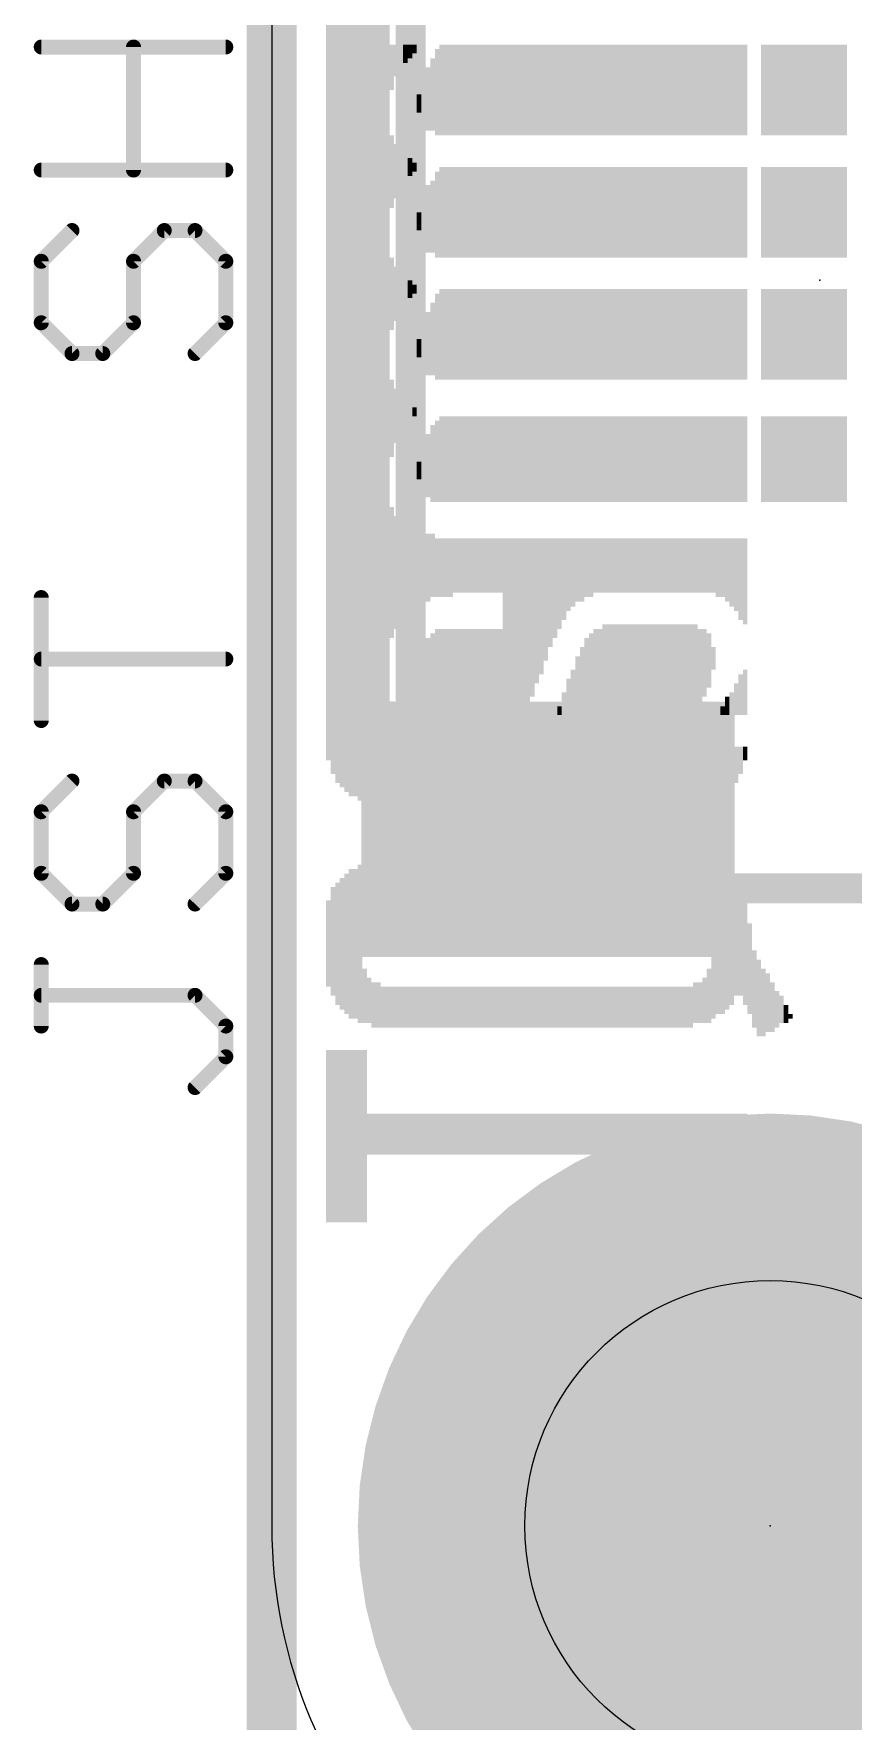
# Model space of a CAD drawing. Extents: x -1.2 to 34.1, y -8.2 to 17.9.
# Drawn here: x -1.21 to 2.96, y 1.54 to 10.15 of the extents above; entities that cross this region are included whole.
import ezdxf

# ---------------------------------------------------------------- set-up
doc = ezdxf.new("R2010")
doc.units = 0
for name, color, linetype in [('1', 12, 'CONTINUOUS'), ('16', 5, 'CONTINUOUS'), ('17', 110, 'CONTINUOUS'), ('20', 53, 'CONTINUOUS'), ('21', 40, 'CONTINUOUS'), ('22', 6, 'CONTINUOUS'), ('23', 40, 'CONTINUOUS'), ('27', 4, 'CONTINUOUS'), ('29', 253, 'CONTINUOUS'), ('30', 253, 'CONTINUOUS'), ('31', 253, 'CONTINUOUS'), ('39', 12, 'CONTINUOUS'), ('40', 132, 'CONTINUOUS'), ('41', 12, 'CONTINUOUS'), ('42', 132, 'CONTINUOUS'), ('44', 253, 'CONTINUOUS'), ('47', 253, 'CONTINUOUS'), ('51', 253, 'CONTINUOUS')]:
    doc.layers.add(name, color=color, linetype=linetype)

# ---------------------------------------------------------------- blocks, each defined once
blk = doc.blocks.new('RECT')
blk.add_solid([(-0.5, -0.5), (0.5, -0.5), (-0.5, 0.5), (0.5, 0.5)])
blk = doc.blocks.new('ROUNDP')
at = {"const_width": 0.5}
blk.add_lwpolyline([(0, -0.25, 1), (0, 0.25, 1), (0, -0.25)], format="xyb", dxfattribs=at)

msp = doc.modelspace()

# ---------------------------------------------------------------- linework, layer by layer
at = {"layer": '1', "const_width": 0.254}
msp.add_lwpolyline([(0, 0), (0, 17.78)], dxfattribs=at)
at = {"layer": '16', "const_width": 0.254}
msp.add_lwpolyline([(0, 0), (0, 17.78)], dxfattribs=at)
at = {"layer": '20'}
msp.add_line((0, 15.24), (0, 2.54), dxfattribs=at)
msp.add_arc((2.54, 2.54), 2.54, 180, 270, dxfattribs=at)
at = {"layer": '21', "const_width": 0.1524}
for points in [[(0.708, 10.99), (0.708, 6.79)], [(5.008, 5.79), (2.408, 5.79)]]:
    msp.add_lwpolyline(points, dxfattribs=at)
at = {"layer": '21'}
for points, const_width in [([(0.6699, 6.79, 1), (0.7461, 6.79)], 0.0762), ([(2.408, 5.8281, 1), (2.408, 5.7519)], 0.0762), ([(2.54, 0.54, 1), (2.54, 4.54, 1), (2.54, 0.54)], 0.2032)]:
    msp.add_lwpolyline(points, format="xyb", dxfattribs=dict(at, const_width=const_width))
at = {"layer": '23'}
for p in [(2.794, 8.89), (2.54, 2.54)]:
    msp.add_point(p, dxfattribs=at)
at = {"layer": '27', "const_width": 0.0762}
for points in [[(-1.1747, 10.0786), (-0.2341, 10.0786)], [(-0.7044, 9.4515), (-0.7044, 10.0786)], [(-0.2341, 9.4515), (-1.1747, 9.4515)], [(-1.0179, 9.1431), (-1.1747, 8.9863)], [(-0.7044, 8.9863), (-0.5476, 9.1431)], [(-0.5476, 9.1431), (-0.3909, 9.1431)], [(-0.3909, 9.1431), (-0.2341, 8.9863)], [(-1.1747, 8.9863), (-1.1747, 8.6728)], [(-0.7044, 8.6728), (-0.7044, 8.9863)], [(-0.2341, 8.9863), (-0.2341, 8.6728)], [(-1.1747, 8.6728), (-1.0179, 8.516)], [(-0.8612, 8.516), (-0.7044, 8.6728)], [(-0.2341, 8.6728), (-0.3909, 8.516)], [(-1.0179, 8.516), (-0.8612, 8.516)], [(-1.1747, 6.645), (-1.1747, 7.2721)], [(-0.2341, 6.9585), (-1.1747, 6.9585)], [(-1.0179, 6.3365), (-1.1747, 6.1798)], [(-0.7044, 6.1798), (-0.5476, 6.3365)], [(-0.5476, 6.3365), (-0.3909, 6.3365)], [(-0.3909, 6.3365), (-0.2341, 6.1798)], [(-1.1747, 6.1798), (-1.1747, 5.8662)], [(-0.7044, 5.8662), (-0.7044, 6.1798)], [(-0.2341, 6.1798), (-0.2341, 5.8662)], [(-1.1747, 5.8662), (-1.0179, 5.7095)], [(-0.8612, 5.7095), (-0.7044, 5.8662)], [(-0.2341, 5.8662), (-0.3909, 5.7095)], [(-1.0179, 5.7095), (-0.8612, 5.7095)], [(-1.1747, 5.0875), (-1.1747, 5.401)], [(-0.3909, 5.2442), (-1.1747, 5.2442)], [(-0.2341, 5.0875), (-0.3909, 5.2442)], [(-0.2341, 4.9307), (-0.2341, 5.0875)], [(-0.3909, 4.7739), (-0.2341, 4.9307)]]:
    msp.add_lwpolyline(points, dxfattribs=at)
at = {"layer": '27', "const_width": 0.0381}
for points in [[(-1.1747, 10.0977, 1), (-1.1747, 10.0596)], [(-0.6854, 10.0786, 1), (-0.7235, 10.0786)], [(-0.2341, 10.0596, 1), (-0.2341, 10.0977)], [(-1.1747, 9.4706, 1), (-1.1747, 9.4325)], [(-0.7235, 9.4515, 1), (-0.6854, 9.4515)], [(-0.2341, 9.4325, 1), (-0.2341, 9.4706)], [(-1.0045, 9.1296, 1), (-1.0314, 9.1566)], [(-0.5476, 9.1621, 1), (-0.5476, 9.124)], [(-0.5342, 9.1296, 1), (-0.5611, 9.1566)], [(-0.3774, 9.1566, 1), (-0.4043, 9.1296)], [(-0.3909, 9.124, 1), (-0.3909, 9.1621)], [(-1.1557, 8.9863, 1), (-1.1938, 8.9863)], [(-1.1882, 8.9998, 1), (-1.1612, 8.9728)], [(-0.6854, 8.9863, 1), (-0.7235, 8.9863)], [(-0.7179, 8.9998, 1), (-0.6909, 8.9728)], [(-0.215, 8.9863, 1), (-0.2531, 8.9863)], [(-0.2476, 8.9728, 1), (-0.2206, 8.9998)], [(-1.1612, 8.6863, 1), (-1.1882, 8.6593)], [(-1.1938, 8.6728, 1), (-1.1557, 8.6728)], [(-0.7235, 8.6728, 1), (-0.6854, 8.6728)], [(-0.6909, 8.6593, 1), (-0.7179, 8.6863)], [(-0.2531, 8.6728, 1), (-0.215, 8.6728)], [(-0.2206, 8.6593, 1), (-0.2476, 8.6863)], [(-1.0179, 8.5351, 1), (-1.0179, 8.497)], [(-1.0314, 8.5025, 1), (-1.0045, 8.5295)], [(-0.8746, 8.5295, 1), (-0.8477, 8.5025)], [(-0.8612, 8.497, 1), (-0.8612, 8.5351)], [(-0.4043, 8.5295, 1), (-0.3774, 8.5025)], [(-1.1557, 7.2721, 1), (-1.1938, 7.2721)], [(-1.1747, 6.9776, 1), (-1.1747, 6.9395)], [(-0.2341, 6.9395, 1), (-0.2341, 6.9776)], [(-1.1938, 6.645, 1), (-1.1557, 6.645)], [(-1.0045, 6.3231, 1), (-1.0314, 6.35)], [(-0.5476, 6.3556, 1), (-0.5476, 6.3175)], [(-0.5342, 6.3231, 1), (-0.5611, 6.35)], [(-0.3774, 6.35, 1), (-0.4043, 6.3231)], [(-0.3909, 6.3175, 1), (-0.3909, 6.3556)], [(-1.1557, 6.1798, 1), (-1.1938, 6.1798)], [(-1.1882, 6.1932, 1), (-1.1612, 6.1663)], [(-0.6854, 6.1798, 1), (-0.7235, 6.1798)], [(-0.7179, 6.1932, 1), (-0.6909, 6.1663)], [(-0.215, 6.1798, 1), (-0.2531, 6.1798)], [(-0.2476, 6.1663, 1), (-0.2206, 6.1932)], [(-1.1612, 5.8797, 1), (-1.1882, 5.8528)], [(-1.1938, 5.8662, 1), (-1.1557, 5.8662)], [(-0.7235, 5.8662, 1), (-0.6854, 5.8662)], [(-0.6909, 5.8528, 1), (-0.7179, 5.8797)], [(-0.2531, 5.8662, 1), (-0.215, 5.8662)], [(-0.2206, 5.8528, 1), (-0.2476, 5.8797)], [(-1.0179, 5.7285, 1), (-1.0179, 5.6904)], [(-1.0314, 5.696, 1), (-1.0045, 5.7229)], [(-0.8746, 5.7229, 1), (-0.8477, 5.696)], [(-0.8612, 5.6904, 1), (-0.8612, 5.7285)], [(-0.4043, 5.7229, 1), (-0.3774, 5.696)], [(-1.1557, 5.401, 1), (-1.1938, 5.401)], [(-1.1747, 5.2633, 1), (-1.1747, 5.2252)], [(-0.3774, 5.2577, 1), (-0.4043, 5.2308)], [(-0.3909, 5.2252, 1), (-0.3909, 5.2633)], [(-1.1938, 5.0875, 1), (-1.1557, 5.0875)], [(-0.215, 5.0875, 1), (-0.2531, 5.0875)], [(-0.2476, 5.074, 1), (-0.2206, 5.1009)], [(-0.2531, 4.9307, 1), (-0.215, 4.9307)], [(-0.2206, 4.9172, 1), (-0.2476, 4.9442)], [(-0.4043, 4.7874, 1), (-0.3774, 4.7605)]]:
    msp.add_lwpolyline(points, format="xyb", dxfattribs=at)
at = {"layer": '39', "const_width": 2.032}
msp.add_lwpolyline([(2.54, 1.54, 1), (2.54, 3.54, 1), (2.54, 1.54)], format="xyb", dxfattribs=at)
at = {"layer": '40', "const_width": 2.032}
msp.add_lwpolyline([(2.54, 1.54, 1), (2.54, 3.54, 1), (2.54, 1.54)], format="xyb", dxfattribs=at)
at = {"layer": '41', "const_width": 2.032}
msp.add_lwpolyline([(2.54, 1.54, 1), (2.54, 3.54, 1), (2.54, 1.54)], format="xyb", dxfattribs=at)
at = {"layer": '42', "const_width": 2.032}
msp.add_lwpolyline([(2.54, 1.54, 1), (2.54, 3.54, 1), (2.54, 1.54)], format="xyb", dxfattribs=at)
at = {"layer": '44'}
msp.add_circle((2.54, 2.54), 1.25, dxfattribs=at)
at = {"layer": '47', "const_width": 0.13}
for points in [[(0, 6.223), (0, -8.173)], [(2.54, 2.54), (2.54, -5.252)]]:
    msp.add_lwpolyline(points, dxfattribs=at)
at = {"layer": '47', "const_width": 0.065}
for points in [[(0.0325, 6.223, 1), (-0.0325, 6.223)], [(2.5725, 2.54, 1), (2.5075, 2.54)]]:
    msp.add_lwpolyline(points, format="xyb", dxfattribs=at)
at = {"layer": '51', "const_width": 0.1524}
for points in [[(0.708, 5.79), (0.708, 11.89)], [(4.958, 5.79), (0.708, 5.79)]]:
    msp.add_lwpolyline(points, dxfattribs=at)
at = {"layer": '51', "const_width": 0.0762}
for points in [[(0.708, 5.8281, 1), (0.708, 5.7519)], [(0.6699, 5.79, 1), (0.7461, 5.79)]]:
    msp.add_lwpolyline(points, format="xyb", dxfattribs=at)

# ---------------------------------------------------------------- block references
at = {"layer": '1', "xscale": 1.8, "yscale": 1.2}
msp.add_blockref('RECT', (1.408, 6.09), dxfattribs=at)
at = {"layer": '17', "xscale": 3.516, "yscale": 3.516}
msp.add_blockref('ROUNDP', (2.54, 2.54), dxfattribs=at)
msp.add_blockref('ROUNDP', (2.54, 2.54), dxfattribs=at)
at = {"layer": '22', "rotation": 270}
for p, xscale, yscale in [((0.2887, 9.0856), 5.2883, 0.0231), ((0.3118, 9.0513), 5.3569, 0.0231), ((0.3349, 9.0284), 5.4026, 0.0231), ((0.358, 9.017), 5.4254, 0.0231), ((0.381, 9.0056), 5.4483, 0.0229), ((0.404, 8.9941), 5.4712, 0.0231), ((0.4271, 8.9941), 5.4712, 0.0231), ((0.4502, 8.9827), 5.494, 0.0231), ((0.4733, 8.9827), 5.494, 0.0231), ((0.4964, 8.97), 5.5194, 0.0231), ((0.5196, 8.97), 5.5194, 0.0231), ((0.5427, 8.97), 5.5194, 0.0231), ((0.5658, 8.97), 5.5194, 0.0231), ((0.5889, 8.97), 5.5194, 0.0231), ((0.612, 9.9759), 0.2311, 0.0231), ((0.635, 10.0101), 0.1626, 0.0229), ((0.658, 10.0216), 0.1397, 0.0231), ((0.6811, 10.0444), 0.094, 0.0231), ((0.7042, 10.0559), 0.0711, 0.0231), ((0.7273, 10.0686), 0.0457, 0.0231), ((0.8429, 9.8489), 0.4394, 0.0231), ((0.866, 9.8603), 0.4623, 0.0231), ((0.889, 9.8603), 0.4623, 0.0229), ((0.912, 9.8603), 0.4623, 0.0231), ((0.9351, 9.8603), 0.4623, 0.0231), ((0.9582, 9.8603), 0.4623, 0.0231), ((0.9813, 9.8603), 0.4623, 0.0231), ((1.0044, 9.8603), 0.4623, 0.0231), ((1.0276, 9.8603), 0.4623, 0.0231), ((1.0507, 9.8603), 0.4623, 0.0231), ((1.0738, 9.8603), 0.4623, 0.0231), ((1.0969, 9.8603), 0.4623, 0.0231), ((1.12, 9.8603), 0.4623, 0.0231), ((1.143, 9.8603), 0.4623, 0.0229), ((1.166, 9.8603), 0.4623, 0.0231), ((1.1891, 9.8603), 0.4623, 0.0231), ((1.2122, 9.8603), 0.4623, 0.0231), ((1.2353, 9.8603), 0.4623, 0.0231), ((1.2584, 9.8603), 0.4623, 0.0231), ((1.2816, 9.8603), 0.4623, 0.0231), ((1.3047, 9.8603), 0.4623, 0.0231), ((1.3278, 9.8603), 0.4623, 0.0231), ((1.3509, 9.8603), 0.4623, 0.0231), ((1.374, 9.8603), 0.4623, 0.0231), ((1.397, 9.8603), 0.4623, 0.0229), ((1.42, 9.8603), 0.4623, 0.0231), ((1.4431, 9.8603), 0.4623, 0.0231), ((1.4662, 9.8603), 0.4623, 0.0231), ((1.4893, 9.8603), 0.4623, 0.0231), ((1.5124, 9.8603), 0.4623, 0.0231), ((1.5356, 9.8603), 0.4623, 0.0231), ((1.5587, 9.8603), 0.4623, 0.0231), ((1.5818, 9.8603), 0.4623, 0.0231), ((1.6049, 9.8603), 0.4623, 0.0231), ((1.628, 9.8603), 0.4623, 0.0231), ((1.651, 9.8603), 0.4623, 0.0229), ((1.674, 9.8603), 0.4623, 0.0231), ((1.6971, 9.8603), 0.4623, 0.0231), ((1.7202, 9.8603), 0.4623, 0.0231), ((1.7433, 9.8603), 0.4623, 0.0231), ((1.7664, 9.8603), 0.4623, 0.0231), ((1.7896, 9.8603), 0.4623, 0.0231), ((1.8127, 9.8603), 0.4623, 0.0231), ((1.8358, 9.8603), 0.4623, 0.0231), ((1.8589, 9.8603), 0.4623, 0.0231), ((1.882, 9.8603), 0.4623, 0.0231), ((1.905, 9.8603), 0.4623, 0.0229), ((1.928, 9.8603), 0.4623, 0.0231), ((1.9511, 9.8603), 0.4623, 0.0231), ((1.9742, 9.8603), 0.4623, 0.0231), ((1.9973, 9.8603), 0.4623, 0.0231), ((2.0204, 9.8603), 0.4623, 0.0231), ((2.0436, 9.8603), 0.4623, 0.0231), ((2.0667, 9.8603), 0.4623, 0.0231), ((2.0898, 9.8603), 0.4623, 0.0231), ((2.1129, 9.8603), 0.4623, 0.0231), ((2.136, 9.8603), 0.4623, 0.0231), ((2.159, 9.8603), 0.4623, 0.0229), ((2.182, 9.8603), 0.4623, 0.0231), ((2.2051, 9.8603), 0.4623, 0.0231), ((2.2282, 9.8603), 0.4623, 0.0231), ((2.2513, 9.8603), 0.4623, 0.0231), ((2.2744, 9.8603), 0.4623, 0.0231), ((2.2976, 9.8603), 0.4623, 0.0231), ((2.3207, 9.8603), 0.4623, 0.0231), ((2.3438, 9.8603), 0.4623, 0.0231), ((2.3669, 9.8603), 0.4623, 0.0231), ((2.39, 9.8603), 0.4623, 0.0231), ((2.413, 9.8603), 0.4623, 0.0229), ((2.5053, 9.8603), 0.4623, 0.0231), ((2.5284, 9.8603), 0.4623, 0.0231), ((2.5516, 9.8603), 0.4623, 0.0231), ((2.5747, 9.8603), 0.4623, 0.0231), ((2.5978, 9.8603), 0.4623, 0.0231), ((2.6209, 9.8603), 0.4623, 0.0231), ((2.644, 9.8603), 0.4623, 0.0231), ((2.667, 9.8603), 0.4623, 0.0229), ((2.69, 9.8603), 0.4623, 0.0231), ((2.7131, 9.8603), 0.4623, 0.0231), ((2.7362, 9.8603), 0.4623, 0.0231), ((2.7593, 9.8603), 0.4623, 0.0231), ((2.7824, 9.8603), 0.4623, 0.0231), ((2.8056, 9.8603), 0.4623, 0.0231), ((2.8287, 9.8603), 0.4623, 0.0231), ((2.8518, 9.8603), 0.4623, 0.0231), ((2.8749, 9.8603), 0.4623, 0.0231), ((2.898, 9.8603), 0.4623, 0.0231), ((2.921, 9.8603), 0.4623, 0.0229), ((0.8198, 9.8361), 0.3683, 0.0231), ((0.7736, 9.8133), 0.2311, 0.0231), ((0.7967, 9.8133), 0.3226, 0.0231), ((0.7504, 9.7904), 0.094, 0.0231), ((0.612, 9.4437), 0.3708, 0.0231), ((0.635, 9.445), 0.2769, 0.0229), ((0.658, 9.4564), 0.2083, 0.0231), ((0.6811, 9.4564), 0.1626, 0.0231), ((0.7042, 9.4666), 0.0914, 0.0231), ((0.7273, 9.4666), 0.0457, 0.0231), ((0.866, 9.2354), 0.4623, 0.0231), ((0.889, 9.2354), 0.4623, 0.0229), ((0.912, 9.2354), 0.4623, 0.0231), ((0.9351, 9.2354), 0.4623, 0.0231), ((0.9582, 9.2354), 0.4623, 0.0231), ((0.9813, 9.2354), 0.4623, 0.0231), ((1.0044, 9.2354), 0.4623, 0.0231), ((1.0276, 9.2354), 0.4623, 0.0231), ((1.0507, 9.2354), 0.4623, 0.0231), ((1.0738, 9.2354), 0.4623, 0.0231), ((1.0969, 9.2354), 0.4623, 0.0231), ((1.12, 9.2354), 0.4623, 0.0231), ((1.143, 9.2354), 0.4623, 0.0229), ((1.166, 9.2354), 0.4623, 0.0231), ((1.1891, 9.2354), 0.4623, 0.0231), ((1.2122, 9.2354), 0.4623, 0.0231), ((1.2353, 9.2354), 0.4623, 0.0231), ((1.2584, 9.2354), 0.4623, 0.0231), ((1.2816, 9.2354), 0.4623, 0.0231), ((1.3047, 9.2354), 0.4623, 0.0231), ((1.3278, 9.2354), 0.4623, 0.0231), ((1.3509, 9.2354), 0.4623, 0.0231), ((1.374, 9.2354), 0.4623, 0.0231), ((1.397, 9.2354), 0.4623, 0.0229), ((1.42, 9.2354), 0.4623, 0.0231), ((1.4431, 9.2354), 0.4623, 0.0231), ((1.4662, 9.2354), 0.4623, 0.0231), ((1.4893, 9.2354), 0.4623, 0.0231), ((1.5124, 9.2354), 0.4623, 0.0231), ((1.5356, 9.2354), 0.4623, 0.0231), ((1.5587, 9.2354), 0.4623, 0.0231), ((1.5818, 9.2354), 0.4623, 0.0231), ((1.6049, 9.2354), 0.4623, 0.0231), ((1.628, 9.2354), 0.4623, 0.0231), ((1.651, 9.2354), 0.4623, 0.0229), ((1.674, 9.2354), 0.4623, 0.0231), ((1.6971, 9.2354), 0.4623, 0.0231), ((1.7202, 9.2354), 0.4623, 0.0231), ((1.7433, 9.2354), 0.4623, 0.0231), ((1.7664, 9.2354), 0.4623, 0.0231), ((1.7896, 9.2354), 0.4623, 0.0231), ((1.8127, 9.2354), 0.4623, 0.0231), ((1.8358, 9.2354), 0.4623, 0.0231), ((1.8589, 9.2354), 0.4623, 0.0231), ((1.882, 9.2354), 0.4623, 0.0231), ((1.905, 9.2354), 0.4623, 0.0229), ((1.928, 9.2354), 0.4623, 0.0231), ((1.9511, 9.2354), 0.4623, 0.0231), ((1.9742, 9.2354), 0.4623, 0.0231), ((1.9973, 9.2354), 0.4623, 0.0231), ((2.0204, 9.2354), 0.4623, 0.0231), ((2.0436, 9.2354), 0.4623, 0.0231), ((2.0667, 9.2354), 0.4623, 0.0231), ((2.0898, 9.2354), 0.4623, 0.0231), ((2.1129, 9.2354), 0.4623, 0.0231), ((2.136, 9.2354), 0.4623, 0.0231), ((2.159, 9.2354), 0.4623, 0.0229), ((2.182, 9.2354), 0.4623, 0.0231), ((2.2051, 9.2354), 0.4623, 0.0231), ((2.2282, 9.2354), 0.4623, 0.0231), ((2.2513, 9.2354), 0.4623, 0.0231), ((2.2744, 9.2354), 0.4623, 0.0231), ((2.2976, 9.2354), 0.4623, 0.0231), ((2.3207, 9.2354), 0.4623, 0.0231), ((2.3438, 9.2354), 0.4623, 0.0231), ((2.3669, 9.2354), 0.4623, 0.0231), ((2.39, 9.2354), 0.4623, 0.0231), ((2.413, 9.2354), 0.4623, 0.0229), ((2.5053, 9.2354), 0.4623, 0.0231), ((2.5284, 9.2354), 0.4623, 0.0231), ((2.5516, 9.2354), 0.4623, 0.0231), ((2.5747, 9.2354), 0.4623, 0.0231), ((2.5978, 9.2354), 0.4623, 0.0231), ((2.6209, 9.2354), 0.4623, 0.0231), ((2.644, 9.2354), 0.4623, 0.0231), ((2.667, 9.2354), 0.4623, 0.0229), ((2.69, 9.2354), 0.4623, 0.0231), ((2.7131, 9.2354), 0.4623, 0.0231), ((2.7362, 9.2354), 0.4623, 0.0231), ((2.7593, 9.2354), 0.4623, 0.0231), ((2.7824, 9.2354), 0.4623, 0.0231), ((2.8056, 9.2354), 0.4623, 0.0231), ((2.8287, 9.2354), 0.4623, 0.0231), ((2.8518, 9.2354), 0.4623, 0.0231), ((2.8749, 9.2354), 0.4623, 0.0231), ((2.898, 9.2354), 0.4623, 0.0231), ((2.921, 9.2354), 0.4623, 0.0229), ((0.8198, 9.2139), 0.3683, 0.0231), ((0.8429, 9.224), 0.4394, 0.0231), ((0.7736, 9.191), 0.2311, 0.0231), ((0.7967, 9.2024), 0.3454, 0.0231), ((0.7504, 9.1897), 0.0914, 0.0231), ((0.612, 8.8201), 0.3683, 0.0231), ((0.635, 8.8201), 0.2769, 0.0229), ((0.658, 8.8201), 0.1854, 0.0231), ((0.6811, 8.8201), 0.1397, 0.0231), ((0.7042, 8.8443), 0.0914, 0.0231), ((0.7273, 8.8443), 0.0457, 0.0231), ((0.8198, 8.5903), 0.3708, 0.0231), ((0.8429, 8.6017), 0.4394, 0.0231), ((0.866, 8.6131), 0.4623, 0.0231), ((0.889, 8.6131), 0.4623, 0.0229), ((0.912, 8.6131), 0.4623, 0.0231), ((0.9351, 8.6131), 0.4623, 0.0231), ((0.9582, 8.6131), 0.4623, 0.0231), ((0.9813, 8.6131), 0.4623, 0.0231), ((1.0044, 8.6131), 0.4623, 0.0231), ((1.0276, 8.6131), 0.4623, 0.0231), ((1.0507, 8.6131), 0.4623, 0.0231), ((1.0738, 8.6131), 0.4623, 0.0231), ((1.0969, 8.6131), 0.4623, 0.0231), ((1.12, 8.6131), 0.4623, 0.0231), ((1.143, 8.6131), 0.4623, 0.0229), ((1.166, 8.6131), 0.4623, 0.0231), ((1.1891, 8.6131), 0.4623, 0.0231), ((1.2122, 8.6131), 0.4623, 0.0231), ((1.2353, 8.6131), 0.4623, 0.0231), ((1.2584, 8.6131), 0.4623, 0.0231), ((1.2816, 8.6131), 0.4623, 0.0231), ((1.3047, 8.6131), 0.4623, 0.0231), ((1.3278, 8.6131), 0.4623, 0.0231), ((1.3509, 8.6131), 0.4623, 0.0231), ((1.374, 8.6131), 0.4623, 0.0231), ((1.397, 8.6131), 0.4623, 0.0229), ((1.42, 8.6131), 0.4623, 0.0231), ((1.4431, 8.6131), 0.4623, 0.0231), ((1.4662, 8.6131), 0.4623, 0.0231), ((1.4893, 8.6131), 0.4623, 0.0231), ((1.5124, 8.6131), 0.4623, 0.0231), ((1.5356, 8.6131), 0.4623, 0.0231), ((1.5587, 8.6131), 0.4623, 0.0231), ((1.5818, 8.6131), 0.4623, 0.0231), ((1.6049, 8.6131), 0.4623, 0.0231), ((1.628, 8.6131), 0.4623, 0.0231), ((1.651, 8.6131), 0.4623, 0.0229), ((1.674, 8.6131), 0.4623, 0.0231), ((1.6971, 8.6131), 0.4623, 0.0231), ((1.7202, 8.6131), 0.4623, 0.0231), ((1.7433, 8.6131), 0.4623, 0.0231), ((1.7664, 8.6131), 0.4623, 0.0231), ((1.7896, 8.6131), 0.4623, 0.0231), ((1.8127, 8.6131), 0.4623, 0.0231), ((1.8358, 8.6131), 0.4623, 0.0231), ((1.8589, 8.6131), 0.4623, 0.0231), ((1.882, 8.6131), 0.4623, 0.0231), ((1.905, 8.6131), 0.4623, 0.0229), ((1.928, 8.6131), 0.4623, 0.0231), ((1.9511, 8.6131), 0.4623, 0.0231), ((1.9742, 8.6131), 0.4623, 0.0231), ((1.9973, 8.6131), 0.4623, 0.0231), ((2.0204, 8.6131), 0.4623, 0.0231), ((2.0436, 8.6131), 0.4623, 0.0231), ((2.0667, 8.6131), 0.4623, 0.0231), ((2.0898, 8.6131), 0.4623, 0.0231), ((2.1129, 8.6131), 0.4623, 0.0231), ((2.136, 8.6131), 0.4623, 0.0231), ((2.159, 8.6131), 0.4623, 0.0229), ((2.182, 8.6131), 0.4623, 0.0231), ((2.2051, 8.6131), 0.4623, 0.0231), ((2.2282, 8.6131), 0.4623, 0.0231), ((2.2513, 8.6131), 0.4623, 0.0231), ((2.2744, 8.6131), 0.4623, 0.0231), ((2.2976, 8.6131), 0.4623, 0.0231), ((2.3207, 8.6131), 0.4623, 0.0231), ((2.3438, 8.6131), 0.4623, 0.0231), ((2.3669, 8.6131), 0.4623, 0.0231), ((2.39, 8.6131), 0.4623, 0.0231), ((2.413, 8.6131), 0.4623, 0.0229), ((2.5053, 8.6131), 0.4623, 0.0231), ((2.5284, 8.6131), 0.4623, 0.0231), ((2.5516, 8.6131), 0.4623, 0.0231), ((2.5747, 8.6131), 0.4623, 0.0231), ((2.5978, 8.6131), 0.4623, 0.0231), ((2.6209, 8.6131), 0.4623, 0.0231), ((2.644, 8.6131), 0.4623, 0.0231), ((2.667, 8.6131), 0.4623, 0.0229), ((2.69, 8.6131), 0.4623, 0.0231), ((2.7131, 8.6131), 0.4623, 0.0231), ((2.7362, 8.6131), 0.4623, 0.0231), ((2.7593, 8.6131), 0.4623, 0.0231), ((2.7824, 8.6131), 0.4623, 0.0231), ((2.8056, 8.6131), 0.4623, 0.0231), ((2.8287, 8.6131), 0.4623, 0.0231), ((2.8518, 8.6131), 0.4623, 0.0231), ((2.8749, 8.6131), 0.4623, 0.0231), ((2.898, 8.6131), 0.4623, 0.0231), ((2.921, 8.6131), 0.4623, 0.0229), ((0.7967, 8.5662), 0.3226, 0.0231), ((0.7736, 8.5547), 0.254, 0.0231), ((0.7504, 8.5433), 0.094, 0.0231), ((0.612, 8.1852), 0.3937, 0.0231), ((0.635, 8.1979), 0.2769, 0.0229), ((0.658, 8.1979), 0.1854, 0.0231), ((0.6811, 8.1979), 0.1397, 0.0231), ((0.7042, 8.2093), 0.1168, 0.0231), ((0.7273, 8.2194), 0.0457, 0.0231), ((0.8429, 7.9667), 0.414, 0.0231), ((0.866, 7.9781), 0.4369, 0.0231), ((0.889, 7.9781), 0.4369, 0.0229), ((0.912, 7.9781), 0.4369, 0.0231), ((0.9351, 7.9781), 0.4369, 0.0231), ((0.9582, 7.9781), 0.4369, 0.0231), ((0.9813, 7.9781), 0.4369, 0.0231), ((1.0044, 7.9781), 0.4369, 0.0231), ((1.0276, 7.9781), 0.4369, 0.0231), ((1.0507, 7.9781), 0.4369, 0.0231), ((1.0738, 7.9781), 0.4369, 0.0231), ((1.0969, 7.9781), 0.4369, 0.0231), ((1.12, 7.9781), 0.4369, 0.0231), ((1.143, 7.9781), 0.4369, 0.0229), ((1.166, 7.9781), 0.4369, 0.0231), ((1.1891, 7.9781), 0.4369, 0.0231), ((1.2122, 7.9781), 0.4369, 0.0231), ((1.2353, 7.9781), 0.4369, 0.0231), ((1.2584, 7.9781), 0.4369, 0.0231), ((1.2816, 7.9781), 0.4369, 0.0231), ((1.3047, 7.9781), 0.4369, 0.0231), ((1.3278, 7.9781), 0.4369, 0.0231), ((1.3509, 7.9781), 0.4369, 0.0231), ((1.374, 7.9781), 0.4369, 0.0231), ((1.397, 7.9781), 0.4369, 0.0229), ((1.42, 7.9781), 0.4369, 0.0231), ((1.4431, 7.9781), 0.4369, 0.0231), ((1.4662, 7.9781), 0.4369, 0.0231), ((1.4893, 7.9781), 0.4369, 0.0231), ((1.5124, 7.9781), 0.4369, 0.0231), ((1.5356, 7.9781), 0.4369, 0.0231), ((1.5587, 7.9781), 0.4369, 0.0231), ((1.5818, 7.9781), 0.4369, 0.0231), ((1.6049, 7.9781), 0.4369, 0.0231), ((1.628, 7.9781), 0.4369, 0.0231), ((1.651, 7.9781), 0.4369, 0.0229), ((1.674, 7.9781), 0.4369, 0.0231), ((1.6971, 7.9781), 0.4369, 0.0231), ((1.7202, 7.9781), 0.4369, 0.0231), ((1.7433, 7.9781), 0.4369, 0.0231), ((1.7664, 7.9781), 0.4369, 0.0231), ((1.7896, 7.9781), 0.4369, 0.0231), ((1.8127, 7.9781), 0.4369, 0.0231), ((1.8358, 7.9781), 0.4369, 0.0231), ((1.8589, 7.9781), 0.4369, 0.0231), ((1.882, 7.9781), 0.4369, 0.0231), ((1.905, 7.9781), 0.4369, 0.0229), ((1.928, 7.9781), 0.4369, 0.0231), ((1.9511, 7.9781), 0.4369, 0.0231), ((1.9742, 7.9781), 0.4369, 0.0231), ((1.9973, 7.9781), 0.4369, 0.0231), ((2.0204, 7.9781), 0.4369, 0.0231), ((2.0436, 7.9781), 0.4369, 0.0231), ((2.0667, 7.9781), 0.4369, 0.0231), ((2.0898, 7.9781), 0.4369, 0.0231), ((2.1129, 7.9781), 0.4369, 0.0231), ((2.136, 7.9781), 0.4369, 0.0231), ((2.159, 7.9781), 0.4369, 0.0229), ((2.182, 7.9781), 0.4369, 0.0231), ((2.2051, 7.9781), 0.4369, 0.0231), ((2.2282, 7.9781), 0.4369, 0.0231), ((2.2513, 7.9781), 0.4369, 0.0231), ((2.2744, 7.9781), 0.4369, 0.0231), ((2.2976, 7.9781), 0.4369, 0.0231), ((2.3207, 7.9781), 0.4369, 0.0231), ((2.3438, 7.9781), 0.4369, 0.0231), ((2.3669, 7.9781), 0.4369, 0.0231), ((2.39, 7.9781), 0.4369, 0.0231), ((2.413, 7.9781), 0.4369, 0.0229), ((2.5053, 7.9781), 0.4369, 0.0231), ((2.5284, 7.9781), 0.4369, 0.0231), ((2.5516, 7.9781), 0.4369, 0.0231), ((2.5747, 7.9781), 0.4369, 0.0231), ((2.5978, 7.9781), 0.4369, 0.0231), ((2.6209, 7.9781), 0.4369, 0.0231), ((2.644, 7.9781), 0.4369, 0.0231), ((2.667, 7.9781), 0.4369, 0.0229), ((2.69, 7.9781), 0.4369, 0.0231), ((2.7131, 7.9781), 0.4369, 0.0231), ((2.7362, 7.9781), 0.4369, 0.0231), ((2.7593, 7.9781), 0.4369, 0.0231), ((2.7824, 7.9781), 0.4369, 0.0231), ((2.8056, 7.9781), 0.4369, 0.0231), ((2.8287, 7.9781), 0.4369, 0.0231), ((2.8518, 7.9781), 0.4369, 0.0231), ((2.8749, 7.9781), 0.4369, 0.0231), ((2.898, 7.9781), 0.4369, 0.0231), ((2.921, 7.9781), 0.4369, 0.0229), ((0.7967, 7.9439), 0.3226, 0.0231), ((0.8198, 7.9553), 0.3912, 0.0231), ((0.7736, 7.9324), 0.254, 0.0231), ((0.7504, 7.9197), 0.0914, 0.0231), ((0.612, 7.4003), 0.668, 0.0231), ((0.635, 7.4003), 0.5766, 0.0229), ((0.658, 7.4117), 0.508, 0.0231), ((0.6811, 7.4117), 0.4623, 0.0231), ((0.7042, 7.4117), 0.4166, 0.0231), ((0.7273, 7.4232), 0.3937, 0.0231), ((0.7504, 7.4117), 0.3708, 0.0231), ((0.7736, 7.4244), 0.3454, 0.0231), ((0.7967, 7.4244), 0.3454, 0.0231), ((0.8198, 7.4359), 0.3226, 0.0231), ((0.8429, 7.4244), 0.2997, 0.0231), ((0.866, 7.4244), 0.2997, 0.0231), ((0.889, 7.4244), 0.2997, 0.0229), ((0.912, 7.4244), 0.2997, 0.0231), ((0.9351, 7.4359), 0.2769, 0.0231), ((0.9582, 7.4359), 0.2769, 0.0231), ((0.9813, 7.4359), 0.2769, 0.0231), ((1.0044, 7.4359), 0.2769, 0.0231), ((1.0276, 7.4359), 0.2769, 0.0231), ((1.0507, 7.4359), 0.2769, 0.0231), ((1.0738, 7.4359), 0.2769, 0.0231), ((1.0969, 7.4359), 0.2769, 0.0231), ((1.12, 7.4359), 0.2769, 0.0231), ((1.143, 7.4359), 0.2769, 0.0229), ((1.166, 7.4359), 0.2769, 0.0231), ((1.1891, 7.1234), 0.9017, 0.0231), ((1.2122, 7.1234), 0.9017, 0.0231), ((1.2353, 7.1234), 0.9017, 0.0231), ((1.2584, 7.1234), 0.9017, 0.0231), ((1.2816, 7.1234), 0.9017, 0.0231), ((1.3047, 7.1349), 0.8788, 0.0231), ((1.3278, 7.1704), 0.8077, 0.0231), ((1.3509, 7.2047), 0.7391, 0.0231), ((1.374, 7.2276), 0.6934, 0.0231), ((1.397, 7.2619), 0.6248, 0.0229), ((1.42, 7.2974), 0.5537, 0.0231), ((1.4431, 7.3203), 0.508, 0.0231), ((1.4662, 7.3431), 0.4623, 0.0231), ((1.4893, 7.366), 0.4166, 0.0231), ((1.5124, 7.3889), 0.3708, 0.0231), ((1.5356, 7.4003), 0.348, 0.0231), ((1.5587, 7.413), 0.3226, 0.0231), ((1.5818, 7.413), 0.3226, 0.0231), ((1.6049, 7.4244), 0.2997, 0.0231), ((1.628, 7.4244), 0.2997, 0.0231), ((1.651, 7.4359), 0.2769, 0.0229), ((1.674, 7.4359), 0.2769, 0.0231), ((1.6971, 7.4359), 0.2769, 0.0231), ((1.7202, 7.4359), 0.2769, 0.0231), ((1.7433, 7.4359), 0.2769, 0.0231), ((1.7664, 7.4359), 0.2769, 0.0231), ((1.7896, 7.4359), 0.2769, 0.0231), ((1.8127, 7.4359), 0.2769, 0.0231), ((1.8358, 7.4359), 0.2769, 0.0231), ((1.8589, 7.4359), 0.2769, 0.0231), ((1.882, 7.4359), 0.2769, 0.0231), ((1.905, 7.4359), 0.2769, 0.0229), ((1.928, 7.4359), 0.2769, 0.0231), ((1.9511, 7.4359), 0.2769, 0.0231), ((1.9742, 7.4359), 0.2769, 0.0231), ((1.9973, 7.4359), 0.2769, 0.0231), ((2.0204, 7.4359), 0.2769, 0.0231), ((2.0436, 7.4359), 0.2769, 0.0231), ((2.0667, 7.4359), 0.2769, 0.0231), ((2.0898, 7.4359), 0.2769, 0.0231), ((2.1129, 7.4359), 0.2769, 0.0231), ((2.136, 7.4359), 0.2769, 0.0231), ((2.159, 7.4359), 0.2769, 0.0229), ((2.182, 7.4359), 0.2769, 0.0231), ((2.2051, 7.4359), 0.2769, 0.0231), ((2.2282, 7.4359), 0.2769, 0.0231), ((2.2513, 7.4359), 0.2769, 0.0231), ((2.2744, 7.4244), 0.2997, 0.0231), ((2.2976, 7.4244), 0.2997, 0.0231), ((2.3207, 7.413), 0.3226, 0.0231), ((2.3438, 7.4003), 0.348, 0.0231), ((2.3669, 7.3889), 0.3708, 0.0231), ((2.39, 7.366), 0.4166, 0.0231), ((2.413, 7.3546), 0.4394, 0.0229), ((0.7967, 6.8923), 0.348, 0.0231), ((0.8198, 6.9037), 0.3708, 0.0231), ((0.8429, 6.9037), 0.4166, 0.0231), ((0.866, 6.9037), 0.4166, 0.0231), ((0.889, 6.8923), 0.4394, 0.0229), ((0.912, 6.8923), 0.4394, 0.0231), ((0.9351, 6.8923), 0.4394, 0.0231), ((0.9582, 6.8923), 0.4394, 0.0231), ((0.9813, 6.8923), 0.4394, 0.0231), ((1.0044, 6.8923), 0.4394, 0.0231), ((1.0276, 6.8923), 0.4394, 0.0231), ((1.0507, 6.8923), 0.4394, 0.0231), ((1.0738, 6.8923), 0.4394, 0.0231), ((1.0969, 6.8923), 0.4394, 0.0231), ((1.12, 6.8923), 0.4394, 0.0231), ((1.143, 6.8923), 0.4394, 0.0229), ((1.166, 6.8923), 0.4394, 0.0231), ((1.6049, 6.8694), 0.3937, 0.0231), ((1.628, 6.8809), 0.4166, 0.0231), ((1.651, 6.8923), 0.4394, 0.0229), ((1.674, 6.8923), 0.4394, 0.0231), ((1.6971, 6.9037), 0.4623, 0.0231), ((1.7202, 6.9037), 0.4623, 0.0231), ((1.7433, 6.9037), 0.4623, 0.0231), ((1.7664, 6.9037), 0.4623, 0.0231), ((1.7896, 6.9037), 0.4623, 0.0231), ((1.8127, 6.9037), 0.4623, 0.0231), ((1.8358, 6.9037), 0.4623, 0.0231), ((1.8589, 6.9037), 0.4623, 0.0231), ((1.882, 6.9037), 0.4623, 0.0231), ((1.905, 6.9037), 0.4623, 0.0229), ((1.928, 6.9037), 0.4623, 0.0231), ((1.9511, 6.9037), 0.4623, 0.0231), ((1.9742, 6.9037), 0.4623, 0.0231), ((1.9973, 6.9037), 0.4623, 0.0231), ((2.0204, 6.9037), 0.4623, 0.0231), ((2.0436, 6.9037), 0.4623, 0.0231), ((2.0667, 6.9037), 0.4623, 0.0231), ((2.0898, 6.9037), 0.4623, 0.0231), ((2.1129, 6.9037), 0.4623, 0.0231), ((2.136, 6.9037), 0.4623, 0.0231), ((2.159, 6.9152), 0.4394, 0.0229), ((2.182, 6.9152), 0.3937, 0.0231), ((2.2051, 6.9393), 0.3454, 0.0231), ((2.2282, 6.9507), 0.2769, 0.0231), ((0.7736, 6.905), 0.2769, 0.0231), ((1.5587, 6.8224), 0.2997, 0.0231), ((1.5818, 6.8466), 0.348, 0.0231), ((2.2513, 6.9621), 0.1168, 0.0231), ((0.7504, 6.8923), 0.1143, 0.0231), ((1.5356, 6.7881), 0.2311, 0.0231), ((2.413, 6.7881), 0.2311, 0.0229), ((1.5124, 6.7653), 0.1854, 0.0231), ((2.3669, 6.7539), 0.1626, 0.0231), ((2.39, 6.7767), 0.2083, 0.0231), ((0.612, 6.477), 0.5334, 0.0231), ((1.4662, 6.6954), 0.0457, 0.0231), ((1.4893, 6.731), 0.1168, 0.0231), ((2.2976, 6.6954), 0.0457, 0.0231), ((2.3207, 6.7196), 0.094, 0.0231), ((2.3438, 6.731), 0.1168, 0.0231), ((0.635, 6.4414), 0.4623, 0.0229), ((0.658, 6.43), 0.4394, 0.0231), ((0.6811, 6.4072), 0.3937, 0.0231), ((0.7042, 6.3957), 0.3708, 0.0231), ((0.7273, 6.3957), 0.3708, 0.0231), ((0.7504, 6.3843), 0.348, 0.0231), ((0.7736, 6.3843), 0.348, 0.0231), ((0.7967, 6.3729), 0.3251, 0.0231), ((0.8198, 6.3729), 0.3251, 0.0231), ((0.8429, 6.3729), 0.3251, 0.0231), ((0.866, 6.3614), 0.3023, 0.0231), ((0.889, 6.3614), 0.3023, 0.0229), ((0.912, 6.3614), 0.3023, 0.0231), ((0.9351, 6.3614), 0.3023, 0.0231), ((0.9582, 6.3614), 0.3023, 0.0231), ((0.9813, 6.3614), 0.3023, 0.0231), ((1.0044, 6.3614), 0.3023, 0.0231), ((1.0276, 6.3614), 0.3023, 0.0231), ((1.0507, 6.3614), 0.3023, 0.0231), ((1.0738, 6.3614), 0.3023, 0.0231), ((1.0969, 6.3614), 0.3023, 0.0231), ((1.12, 6.3614), 0.3023, 0.0231), ((1.143, 6.3614), 0.3023, 0.0229), ((1.166, 6.3614), 0.3023, 0.0231), ((1.1891, 6.3614), 0.3023, 0.0231), ((1.2122, 6.3614), 0.3023, 0.0231), ((1.2353, 6.3614), 0.3023, 0.0231), ((1.2584, 6.3614), 0.3023, 0.0231), ((1.2816, 6.3614), 0.3023, 0.0231), ((1.3047, 6.3614), 0.3023, 0.0231), ((1.3278, 6.3614), 0.3023, 0.0231), ((1.3509, 6.3614), 0.3023, 0.0231), ((1.374, 6.3614), 0.3023, 0.0231), ((1.397, 6.3614), 0.3023, 0.0229), ((1.42, 6.3614), 0.3023, 0.0231), ((1.4431, 6.3614), 0.3023, 0.0231), ((1.4662, 6.3614), 0.3023, 0.0231), ((1.4893, 6.3614), 0.3023, 0.0231), ((1.5124, 6.3614), 0.3023, 0.0231), ((1.5356, 6.3614), 0.3023, 0.0231), ((1.5587, 6.3614), 0.3023, 0.0231), ((1.5818, 6.3614), 0.3023, 0.0231), ((1.6049, 6.3614), 0.3023, 0.0231), ((1.628, 6.3614), 0.3023, 0.0231), ((1.651, 6.3614), 0.3023, 0.0229), ((1.674, 6.3614), 0.3023, 0.0231), ((1.6971, 6.3614), 0.3023, 0.0231), ((1.7202, 6.3614), 0.3023, 0.0231), ((1.7433, 6.3614), 0.3023, 0.0231), ((1.7664, 6.3614), 0.3023, 0.0231), ((1.7896, 6.3614), 0.3023, 0.0231), ((1.8127, 6.3614), 0.3023, 0.0231), ((1.8358, 6.3614), 0.3023, 0.0231), ((1.8589, 6.3614), 0.3023, 0.0231), ((1.882, 6.3614), 0.3023, 0.0231), ((1.905, 6.3614), 0.3023, 0.0229), ((1.928, 6.3614), 0.3023, 0.0231), ((1.9511, 6.3614), 0.3023, 0.0231), ((1.9742, 6.3614), 0.3023, 0.0231), ((1.9973, 6.3614), 0.3023, 0.0231), ((2.0204, 6.3614), 0.3023, 0.0231), ((2.0436, 6.3614), 0.3023, 0.0231), ((2.0667, 6.3614), 0.3023, 0.0231), ((2.0898, 6.3614), 0.3023, 0.0231), ((2.1129, 6.3614), 0.3023, 0.0231), ((2.136, 6.3614), 0.3023, 0.0231), ((2.159, 6.3614), 0.3023, 0.0229), ((2.182, 6.3614), 0.3023, 0.0231), ((2.2051, 6.3614), 0.3023, 0.0231), ((2.2282, 6.3741), 0.2769, 0.0231), ((2.2513, 6.3741), 0.2769, 0.0231), ((2.2744, 6.3856), 0.254, 0.0231), ((2.2976, 6.3856), 0.254, 0.0231), ((2.3207, 6.397), 0.2311, 0.0231), ((2.3438, 6.4084), 0.2083, 0.0231), ((2.3669, 6.4199), 0.1854, 0.0231), ((2.39, 6.4427), 0.1397, 0.0231), ((2.413, 6.477), 0.0711, 0.0229), ((0.381, 5.5067), 0.7163, 0.0229), ((0.404, 5.5067), 0.762, 0.0231), ((0.4271, 5.5067), 0.762, 0.0231), ((0.4502, 5.5067), 0.8077, 0.0231), ((0.4733, 5.7721), 0.2769, 0.0231), ((0.4964, 5.8064), 0.254, 0.0231), ((0.5196, 5.8179), 0.2311, 0.0231), ((0.5427, 5.8306), 0.2057, 0.0231), ((0.5658, 5.8306), 0.2057, 0.0231), ((0.5889, 5.8306), 0.2057, 0.0231), ((0.612, 5.8306), 0.2057, 0.0231), ((0.635, 5.8306), 0.2057, 0.0229), ((0.658, 5.842), 0.1829, 0.0231), ((0.6811, 5.842), 0.1829, 0.0231), ((0.7042, 5.842), 0.1829, 0.0231), ((0.7273, 5.842), 0.1829, 0.0231), ((0.7504, 5.842), 0.1829, 0.0231), ((0.7736, 5.842), 0.1829, 0.0231), ((0.7967, 5.842), 0.1829, 0.0231), ((0.8198, 5.842), 0.1829, 0.0231), ((0.8429, 5.842), 0.1829, 0.0231), ((0.866, 5.842), 0.1829, 0.0231), ((0.889, 5.842), 0.1829, 0.0229), ((0.912, 5.842), 0.1829, 0.0231), ((0.9351, 5.842), 0.1829, 0.0231), ((0.9582, 5.842), 0.1829, 0.0231), ((0.9813, 5.842), 0.1829, 0.0231), ((1.0044, 5.842), 0.1829, 0.0231), ((1.0276, 5.842), 0.1829, 0.0231), ((1.0507, 5.842), 0.1829, 0.0231), ((1.0738, 5.842), 0.1829, 0.0231), ((1.0969, 5.842), 0.1829, 0.0231), ((1.12, 5.842), 0.1829, 0.0231), ((1.143, 5.842), 0.1829, 0.0229), ((1.166, 5.842), 0.1829, 0.0231), ((1.1891, 5.842), 0.1829, 0.0231), ((1.2122, 5.842), 0.1829, 0.0231), ((1.2353, 5.842), 0.1829, 0.0231), ((1.2584, 5.842), 0.1829, 0.0231), ((1.2816, 5.842), 0.1829, 0.0231), ((1.3047, 5.842), 0.1829, 0.0231), ((1.3278, 5.842), 0.1829, 0.0231), ((1.3509, 5.842), 0.1829, 0.0231), ((1.374, 5.842), 0.1829, 0.0231), ((1.397, 5.842), 0.1829, 0.0229), ((1.42, 5.842), 0.1829, 0.0231), ((1.4431, 5.842), 0.1829, 0.0231), ((1.4662, 5.842), 0.1829, 0.0231), ((1.4893, 5.842), 0.1829, 0.0231), ((1.5124, 5.842), 0.1829, 0.0231), ((1.5356, 5.842), 0.1829, 0.0231), ((1.5587, 5.842), 0.1829, 0.0231), ((1.5818, 5.842), 0.1829, 0.0231), ((1.6049, 5.842), 0.1829, 0.0231), ((1.628, 5.842), 0.1829, 0.0231), ((1.651, 5.842), 0.1829, 0.0229), ((1.674, 5.842), 0.1829, 0.0231), ((1.6971, 5.842), 0.1829, 0.0231), ((1.7202, 5.842), 0.1829, 0.0231), ((1.7433, 5.842), 0.1829, 0.0231), ((1.7664, 5.842), 0.1829, 0.0231), ((1.7896, 5.842), 0.1829, 0.0231), ((1.8127, 5.842), 0.1829, 0.0231), ((1.8358, 5.842), 0.1829, 0.0231), ((1.8589, 5.842), 0.1829, 0.0231), ((1.882, 5.842), 0.1829, 0.0231), ((1.905, 5.842), 0.1829, 0.0229), ((1.928, 5.842), 0.1829, 0.0231), ((1.9511, 5.842), 0.1829, 0.0231), ((1.9742, 5.842), 0.1829, 0.0231), ((1.9973, 5.842), 0.1829, 0.0231), ((2.0204, 5.842), 0.1829, 0.0231), ((2.0436, 5.842), 0.1829, 0.0231), ((2.0667, 5.842), 0.1829, 0.0231), ((2.0898, 5.8306), 0.2057, 0.0231), ((2.1129, 5.8306), 0.2057, 0.0231), ((2.136, 5.8306), 0.2057, 0.0231), ((2.159, 5.8306), 0.2057, 0.0229), ((2.182, 5.8179), 0.2311, 0.0231), ((2.2051, 5.8064), 0.254, 0.0231), ((2.2282, 5.7721), 0.2769, 0.0231), ((2.2513, 5.5182), 0.7849, 0.0231), ((2.2744, 5.5296), 0.762, 0.0231), ((2.2976, 5.5182), 0.7391, 0.0231), ((2.3207, 5.5182), 0.6934, 0.0231), ((0.3118, 5.5194), 0.5537, 0.0231), ((0.3349, 5.5067), 0.6248, 0.0231), ((0.358, 5.5067), 0.6706, 0.0231), ((2.3438, 5.5182), 0.6477, 0.0231), ((2.3669, 5.5309), 0.5766, 0.0231), ((2.39, 5.5194), 0.5537, 0.0231), ((0.2887, 5.508), 0.4394, 0.0231), ((2.413, 5.461), 0.5334, 0.0229), ((2.436, 5.3797), 0.4623, 0.0231), ((2.4591, 5.2769), 0.3937, 0.0231), ((2.4822, 5.2299), 0.3912, 0.0231), ((0.4733, 5.2413), 0.2769, 0.0231), ((0.4964, 5.2184), 0.2311, 0.0231), ((2.2051, 5.2184), 0.2311, 0.0231), ((2.2282, 5.2413), 0.2769, 0.0231), ((2.5053, 5.207), 0.3454, 0.0231), ((2.5284, 5.207), 0.2997, 0.0231), ((0.5196, 5.1956), 0.2311, 0.0231), ((0.5427, 5.1956), 0.2311, 0.0231), ((0.5658, 5.1841), 0.2083, 0.0231), ((0.5889, 5.1841), 0.2083, 0.0231), ((0.612, 5.1841), 0.2083, 0.0231), ((0.635, 5.1841), 0.2083, 0.0229), ((0.658, 5.1841), 0.2083, 0.0231), ((0.6811, 5.1841), 0.2083, 0.0231), ((0.7042, 5.1841), 0.2083, 0.0231), ((0.7273, 5.1841), 0.2083, 0.0231), ((0.7504, 5.1841), 0.2083, 0.0231), ((0.7736, 5.1841), 0.2083, 0.0231), ((0.7967, 5.1841), 0.2083, 0.0231), ((0.8198, 5.1841), 0.2083, 0.0231), ((0.8429, 5.1841), 0.2083, 0.0231), ((0.866, 5.1841), 0.2083, 0.0231), ((0.889, 5.1841), 0.2083, 0.0229), ((0.912, 5.1841), 0.2083, 0.0231), ((0.9351, 5.1841), 0.2083, 0.0231), ((0.9582, 5.1841), 0.2083, 0.0231), ((0.9813, 5.1841), 0.2083, 0.0231), ((1.0044, 5.1841), 0.2083, 0.0231), ((1.0276, 5.1841), 0.2083, 0.0231), ((1.0507, 5.1841), 0.2083, 0.0231), ((1.0738, 5.1841), 0.2083, 0.0231), ((1.0969, 5.1841), 0.2083, 0.0231), ((1.12, 5.1841), 0.2083, 0.0231), ((1.143, 5.1841), 0.2083, 0.0229), ((1.166, 5.1841), 0.2083, 0.0231), ((1.1891, 5.1841), 0.2083, 0.0231), ((1.2122, 5.1841), 0.2083, 0.0231), ((1.2353, 5.1841), 0.2083, 0.0231), ((1.2584, 5.1841), 0.2083, 0.0231), ((1.2816, 5.1841), 0.2083, 0.0231), ((1.3047, 5.1841), 0.2083, 0.0231), ((1.3278, 5.1841), 0.2083, 0.0231), ((1.3509, 5.1841), 0.2083, 0.0231), ((1.374, 5.1841), 0.2083, 0.0231), ((1.397, 5.1841), 0.2083, 0.0229), ((1.42, 5.1841), 0.2083, 0.0231), ((1.4431, 5.1841), 0.2083, 0.0231), ((1.4662, 5.1841), 0.2083, 0.0231), ((1.4893, 5.1841), 0.2083, 0.0231), ((1.5124, 5.1841), 0.2083, 0.0231), ((1.5356, 5.1841), 0.2083, 0.0231), ((1.5587, 5.1841), 0.2083, 0.0231), ((1.5818, 5.1841), 0.2083, 0.0231), ((1.6049, 5.1841), 0.2083, 0.0231), ((1.628, 5.1841), 0.2083, 0.0231), ((1.651, 5.1841), 0.2083, 0.0229), ((1.674, 5.1841), 0.2083, 0.0231), ((1.6971, 5.1841), 0.2083, 0.0231), ((1.7202, 5.1841), 0.2083, 0.0231), ((1.7433, 5.1841), 0.2083, 0.0231), ((1.7664, 5.1841), 0.2083, 0.0231), ((1.7896, 5.1841), 0.2083, 0.0231), ((1.8127, 5.1841), 0.2083, 0.0231), ((1.8358, 5.1841), 0.2083, 0.0231), ((1.8589, 5.1841), 0.2083, 0.0231), ((1.882, 5.1841), 0.2083, 0.0231), ((1.905, 5.1841), 0.2083, 0.0229), ((1.928, 5.1841), 0.2083, 0.0231), ((1.9511, 5.1841), 0.2083, 0.0231), ((1.9742, 5.1841), 0.2083, 0.0231), ((1.9973, 5.1841), 0.2083, 0.0231), ((2.0204, 5.1841), 0.2083, 0.0231), ((2.0436, 5.1841), 0.2083, 0.0231), ((2.0667, 5.1841), 0.2083, 0.0231), ((2.0898, 5.1841), 0.2083, 0.0231), ((2.1129, 5.1841), 0.2083, 0.0231), ((2.136, 5.1841), 0.2083, 0.0231), ((2.159, 5.207), 0.2083, 0.0229), ((2.182, 5.207), 0.2083, 0.0231), ((2.5516, 5.1841), 0.254, 0.0231), ((2.5747, 5.1727), 0.1854, 0.0231), ((2.5978, 5.1727), 0.1397, 0.0231), ((2.6209, 5.1486), 0.0914, 0.0231), ((2.644, 5.1372), 0.0229, 0.0231), ((0.2887, 4.5263), 0.8788, 0.0231), ((0.3118, 4.5263), 0.8788, 0.0231), ((0.3349, 4.5263), 0.8788, 0.0231), ((0.358, 4.5263), 0.8788, 0.0231), ((0.381, 4.5263), 0.8788, 0.0229), ((0.404, 4.5263), 0.8788, 0.0231), ((0.4271, 4.5263), 0.8788, 0.0231), ((0.4502, 4.5263), 0.8788, 0.0231), ((0.4733, 4.5263), 0.8788, 0.0231), ((0.4964, 4.5364), 0.2083, 0.0231), ((0.5196, 4.5364), 0.2083, 0.0231), ((0.5427, 4.5364), 0.2083, 0.0231), ((0.5658, 4.5364), 0.2083, 0.0231), ((0.5889, 4.5364), 0.2083, 0.0231), ((0.612, 4.5364), 0.2083, 0.0231), ((0.635, 4.5364), 0.2083, 0.0229), ((0.658, 4.5364), 0.2083, 0.0231), ((0.6811, 4.5364), 0.2083, 0.0231), ((0.7042, 4.5364), 0.2083, 0.0231), ((0.7273, 4.5364), 0.2083, 0.0231), ((0.7504, 4.5364), 0.2083, 0.0231), ((0.7736, 4.5364), 0.2083, 0.0231), ((0.7967, 4.5364), 0.2083, 0.0231), ((0.8198, 4.5364), 0.2083, 0.0231), ((0.8429, 4.5364), 0.2083, 0.0231), ((0.866, 4.5364), 0.2083, 0.0231), ((0.889, 4.5364), 0.2083, 0.0229), ((0.912, 4.5364), 0.2083, 0.0231), ((0.9351, 4.5364), 0.2083, 0.0231), ((0.9582, 4.5364), 0.2083, 0.0231), ((0.9813, 4.5364), 0.2083, 0.0231), ((1.0044, 4.5364), 0.2083, 0.0231), ((1.0276, 4.5364), 0.2083, 0.0231), ((1.0507, 4.5364), 0.2083, 0.0231), ((1.0738, 4.5364), 0.2083, 0.0231), ((1.0969, 4.5364), 0.2083, 0.0231), ((1.12, 4.5364), 0.2083, 0.0231), ((1.143, 4.5364), 0.2083, 0.0229), ((1.166, 4.5364), 0.2083, 0.0231), ((1.1891, 4.5364), 0.2083, 0.0231), ((1.2122, 4.5364), 0.2083, 0.0231), ((1.2353, 4.5364), 0.2083, 0.0231), ((1.2584, 4.5364), 0.2083, 0.0231), ((1.2816, 4.5364), 0.2083, 0.0231), ((1.3047, 4.5364), 0.2083, 0.0231), ((1.3278, 4.5364), 0.2083, 0.0231), ((1.3509, 4.5364), 0.2083, 0.0231), ((1.374, 4.5364), 0.2083, 0.0231), ((1.397, 4.5364), 0.2083, 0.0229), ((1.42, 4.5364), 0.2083, 0.0231), ((1.4431, 4.5364), 0.2083, 0.0231), ((1.4662, 4.5364), 0.2083, 0.0231), ((1.4893, 4.5364), 0.2083, 0.0231), ((1.5124, 4.5364), 0.2083, 0.0231), ((1.5356, 4.5364), 0.2083, 0.0231), ((1.5587, 4.5364), 0.2083, 0.0231), ((1.5818, 4.5364), 0.2083, 0.0231), ((1.6049, 4.5364), 0.2083, 0.0231), ((1.628, 4.5364), 0.2083, 0.0231), ((1.651, 4.5364), 0.2083, 0.0229), ((1.674, 4.5364), 0.2083, 0.0231), ((1.6971, 4.5364), 0.2083, 0.0231), ((1.7202, 4.5364), 0.2083, 0.0231), ((1.7433, 4.5364), 0.2083, 0.0231), ((1.7664, 4.5364), 0.2083, 0.0231), ((1.7896, 4.5364), 0.2083, 0.0231), ((1.8127, 4.5364), 0.2083, 0.0231), ((1.8358, 4.5364), 0.2083, 0.0231), ((1.8589, 4.5364), 0.2083, 0.0231), ((1.882, 4.5364), 0.2083, 0.0231), ((1.905, 4.5364), 0.2083, 0.0229), ((1.928, 4.5364), 0.2083, 0.0231), ((1.9511, 4.5364), 0.2083, 0.0231), ((1.9742, 4.5364), 0.2083, 0.0231), ((1.9973, 4.5364), 0.2083, 0.0231), ((2.0204, 4.5364), 0.2083, 0.0231), ((2.0436, 4.5364), 0.2083, 0.0231), ((2.0667, 4.5364), 0.2083, 0.0231), ((2.0898, 4.5364), 0.2083, 0.0231), ((2.1129, 4.5364), 0.2083, 0.0231), ((2.136, 4.5364), 0.2083, 0.0231), ((2.159, 4.5364), 0.2083, 0.0229), ((2.182, 4.5364), 0.2083, 0.0231), ((2.2051, 4.5364), 0.2083, 0.0231), ((2.2282, 4.5364), 0.2083, 0.0231), ((2.2513, 4.5364), 0.2083, 0.0231), ((2.2744, 4.5364), 0.2083, 0.0231), ((2.2976, 4.5364), 0.2083, 0.0231), ((2.3207, 4.5364), 0.2083, 0.0231), ((2.3438, 4.5364), 0.2083, 0.0231), ((2.3669, 4.5364), 0.2083, 0.0231), ((2.39, 4.5364), 0.2083, 0.0231), ((2.413, 4.5364), 0.2083, 0.0229)]:
    msp.add_blockref('RECT', p, dxfattribs=dict(at, xscale=xscale, yscale=yscale))
at = {"layer": '29'}
for name, p, xscale, yscale in [('RECT', (1.408, 6.09), 1.9016, 1.3016), ('ROUNDP', (2.54, 2.54), 3.6176, 3.6176)]:
    msp.add_blockref(name, p, dxfattribs=dict(at, xscale=xscale, yscale=yscale))
at = {"layer": '30', "xscale": 3.6176, "yscale": 3.6176}
msp.add_blockref('ROUNDP', (2.54, 2.54), dxfattribs=at)
at = {"layer": '31', "xscale": 1.8, "yscale": 1.2}
msp.add_blockref('RECT', (1.408, 6.09), dxfattribs=at)

doc.saveas('drawing.dxf')
